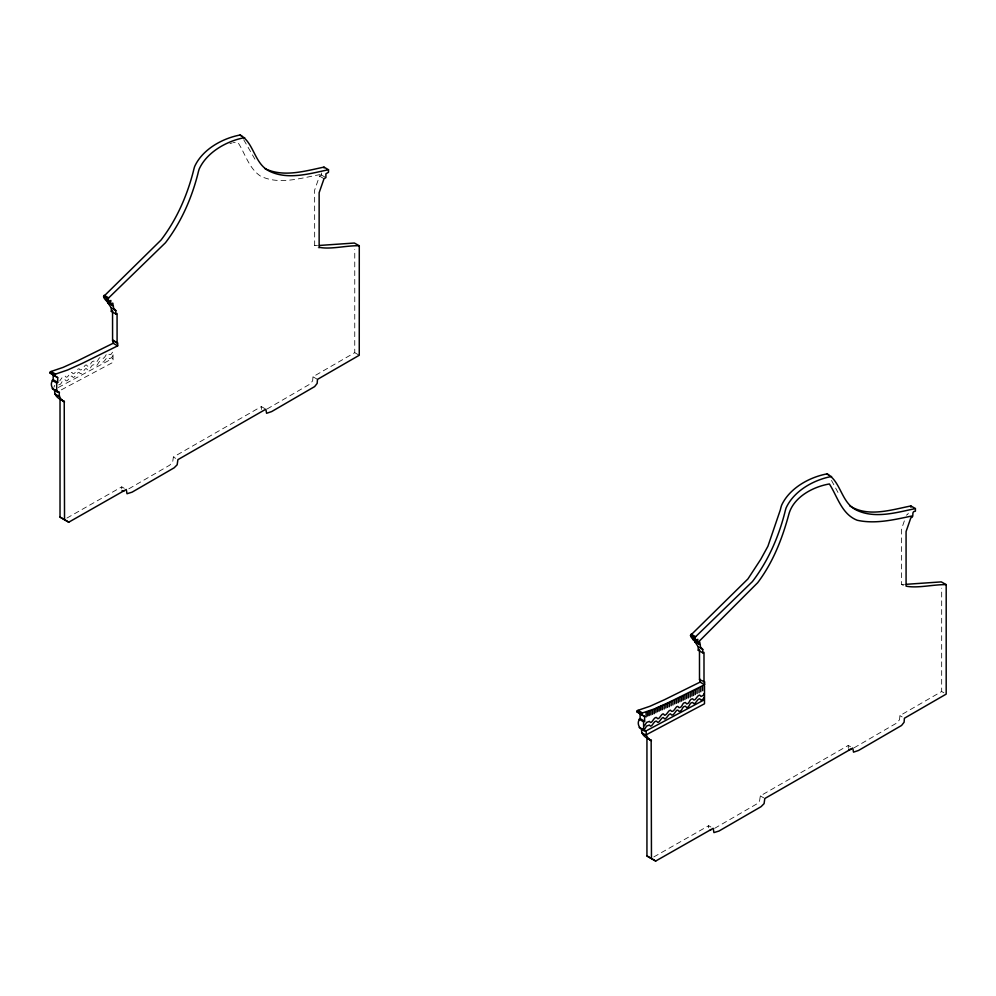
<?xml version="1.0" encoding="UTF-8"?>
<svg xmlns="http://www.w3.org/2000/svg" width="996" height="996" viewBox="0 0 996 996"><rect width="100%" height="100%" fill="white"/><g stroke="black" fill="none" stroke-linecap="round" stroke-linejoin="round"><path stroke-width="0.75" stroke-dasharray="4.98 3.74" d="M267.127 408.983L310.13 383.995L312.657 380.808L312.968 376.774L354.75 352.659L354.763 249.336M854.045 747.834L897.047 722.847L899.575 719.66L899.886 715.626L941.668 691.51L941.681 588.188M54.705 385.39L53.859 387.357M112.573 352.198L110.768 354.651L107.282 353.966M112.573 355.858L111.863 357.489L109.597 358.685L108.24 357.29C105.439 357.278 103.547 365.283 101.231 361C97.695 360.913 98.579 365.706 95.33 366.155L93.96 364.71C90.449 364.661 91.321 369.379 88.121 369.877L87.461 369.802C85.083 365.358 83.303 374.309 80.228 373.612C78.311 369.566 75.833 376.525 73.941 377.235A1.892 1.096 -60 0 1 72.646 376.762L71.7 376.027C69.297 376.301 67.292 383.821 65.151 379.762L64.566 379.638C61.304 380.061 62.163 384.693 58.727 384.867M904.356 520.883L901.554 528.951L901.592 584.415L903.845 585.71M321.384 172.943L321.384 175.01L319.517 176.105L314.636 190.099L314.674 245.551L319.181 248.166M906.335 515.218L907.481 514.359M106.174 354.663C105.427 356.456 102.426 360.776 101.231 357.34C97.695 357.253 98.579 362.046 95.33 362.494L93.96 361.05C90.449 361 91.321 365.719 88.121 366.217L87.461 366.155C85.083 361.697 83.303 370.649 80.228 369.952C78.311 365.906 75.833 372.878 73.941 373.575A1.892 1.096 -60 0 1 72.646 373.102L71.7 372.367C69.297 372.641 67.292 380.161 65.151 376.102L62.387 377.247L59.685 380.933M264.724 408.534L261.338 406.58L173.379 457.04L172.644 462.169L169.631 465.219L128.696 488.899M907.804 514.173L908.302 513.152M850.509 746.739L848.256 745.444L760.309 795.904L759.562 801.033L756.549 804.071L714.468 828.423M66.894 518.082L121.749 486.857L126.268 489.459M653.812 856.933L708.666 825.709L710.932 827.016M58.254 387.506L112.573 358.498M61.366 389.834L113.058 362.32L113.058 351.775M229.914 143.698L232.255 142.864M320.314 174.549C300.879 177.998 278.967 185.331 260.292 175.968C248.676 167.988 245.215 153.533 237.957 142.503L233.313 142.652M317.487 245.514L314.674 245.551M904.405 584.366L901.592 584.415M321.384 175.01L325.891 177.624M319.517 176.105L324.024 178.707M354.75 352.659L359.257 355.261M941.668 691.51L943.922 692.818M312.968 376.774L317.487 379.376M899.886 715.626L902.152 716.933M173.379 457.04L175.645 458.347M760.309 795.904L763.695 797.858M254.939 159.173L243.223 138.905M837.985 492.46L830.813 479.126M848.318 748.357L848.256 745.444M261.4 409.505L261.338 406.58M708.666 825.709L708.666 827.801M121.749 486.857L121.749 488.949"/><path stroke-width="1.49" d="M319.417 245.452L354.364 243.036L359.282 245.775L359.257 355.261L317.487 379.376L317.164 383.41L314.636 386.597L271.647 411.585L266.592 413.29L265.845 409.194L177.898 459.654L177.164 464.783L174.138 467.821L132.057 492.173L127.002 493.742L126.268 489.459L68.761 522.19L64.528 519.7L64.23 401.388C60.756 400.218 58.465 396.059 59.362 392.424C53.162 392.001 48.605 384.419 53.199 379.75L53.162 375.006L49.8 372.765L51.033 371.496L63.034 367.412L77.638 360.813L113.158 343.259L117.677 345.861L117.74 342.998L112.585 340.769L112.548 310.889M56.76 391.241L56.648 383.286L57.718 382.352L57.681 377.621L49.8 372.765M906.335 584.303L941.295 581.888L946.2 584.627L946.188 694.112L904.405 718.24L904.094 722.262L901.567 725.462L858.564 750.449L853.51 752.154L852.775 748.046L764.816 798.506L764.081 803.635L761.056 806.685L718.975 831.038L713.92 832.594L713.186 828.311L655.692 861.042L651.459 858.564L651.16 740.252C647.674 739.082 645.383 734.923 646.28 731.276C640.079 730.852 635.535 723.27 640.117 718.602L640.092 713.871L636.718 711.63L637.95 710.347L649.965 706.264L664.556 699.678L700.088 682.111L704.595 684.713L704.67 681.862L699.503 679.633L699.478 649.741M643.677 730.093L643.565 722.137L644.636 721.216L644.599 716.473L636.718 711.63M113.158 343.259L113.233 340.395L112.585 340.769M700.088 682.111L700.151 679.247L699.503 679.633M54.319 375.38L55.539 374.098L67.554 370.014L82.145 363.428L117.677 345.861M641.237 714.232L642.47 712.949L654.472 708.878L669.075 702.28L704.595 684.713M117.092 343.371L117.067 313.491L115.847 313.977L115.81 310.565L113.581 308.15L113.295 305.697L108.054 302.971L108.365 300.966M704.01 682.235L703.985 652.355L702.765 652.828L702.74 649.417L700.499 647.014L700.213 644.561L694.984 641.822L695.096 640.889M112.573 305.573C114.328 299.298 109.373 308.25 110.867 300.468C108.726 303.817 104.007 299.497 103.584 296.559L160.979 240.111C176.641 219.606 187.061 195.913 193.436 170.976A28.847 16.658 -60 0 1 194.693 166.394C202.512 149.388 222.382 138.32 240.136 135.008C254.092 142.689 254.154 163.581 269.294 171.125C287.832 180.226 309.358 173.702 328.493 169.718L328.493 172.296L325.904 173.802L325.891 177.624L324.024 178.707L319.143 192.701L319.143 247.269C330.261 249.772 346.807 245.29 359.282 245.775M109.299 301.9L108.103 299.161L108.676 297.891L165.485 242.713C181.16 222.208 191.581 198.515 197.943 173.59A28.847 16.658 -60 0 1 199.2 168.996C207.031 151.99 226.901 140.922 244.655 137.622M699.491 644.424C701.259 638.15 696.291 647.101 697.798 639.332C695.656 642.681 690.938 638.349 690.502 635.411L747.896 578.975L760.757 559.329L767.916 546.269L780.354 509.84A28.847 16.658 -60 0 1 781.611 505.246C789.43 488.239 809.312 477.171 827.066 473.872C841.01 481.541 841.072 502.445 856.224 509.989C874.749 519.078 896.276 512.567 915.411 508.57L915.411 511.16C910.481 511.409 915 517.036 910.854 517.82L906.074 531.565L906.074 586.134C917.316 588.512 933.464 584.391 946.2 584.627M696.216 640.752L695.021 638.025L695.594 636.743L752.416 581.577C768.078 561.059 778.499 537.367 784.86 512.442A28.847 16.658 -60 0 1 786.13 507.86C793.949 490.841 813.819 479.786 831.573 476.474M704.01 693.652L703.301 695.295L701.035 696.49L699.678 695.083C696.889 695.059 694.984 703.089 692.668 698.806C689.132 698.706 690.004 703.512 686.767 703.96L685.397 702.516C681.887 702.466 682.758 707.185 679.558 707.683L678.886 707.608C676.521 703.151 674.74 712.115 671.665 711.418C669.748 707.372 667.27 714.331 665.378 715.041A1.892 1.096 -60 0 1 664.083 714.555L663.137 713.833C660.734 714.107 658.73 721.627 656.588 717.568L656.003 717.444C653.351 717.506 651.67 725.387 649.38 721.378L646.603 722.411L644.512 725.773M704.01 697.312L703.301 698.955L701.035 700.151L699.678 698.744C696.876 698.731 694.984 706.749 692.668 702.454C689.132 702.367 690.004 707.172 686.767 707.621L685.397 706.176C681.887 706.114 682.758 710.845 679.558 711.331L678.886 711.269C676.521 706.811 674.74 715.775 671.665 715.078C669.748 711.032 667.27 717.992 665.378 718.701A1.892 1.096 -60 0 1 664.083 718.216L663.137 717.494C660.734 717.767 658.73 725.275 656.588 721.216L656.003 721.104C653.401 721.166 651.596 729.035 649.38 725.038L646.603 726.072L644.512 729.433M699.142 641.3L757.682 582.71C772.983 562.429 782.271 538.674 788.832 514.31C793.488 497.004 813.172 486.695 829.394 483.969C837.462 496.568 841.67 514.197 857.22 520.261C875.335 524.27 893.96 519.75 911.751 516.015M694.374 639.781L693.465 640.241L693.465 637.664M646.977 730.429L704.01 699.964M647.363 734.189L704.496 703.786L704.496 685.709M108.054 302.971L111.303 307.963L111.328 311.362L112.199 311.026M694.984 641.822L698.221 646.815L698.258 650.226L699.13 649.878M851.094 749.378L848.99 749.54M328.493 169.718L323.974 167.116C304.838 171.1 283.312 177.612 264.787 168.523M915.411 508.57L910.904 505.968C891.171 509.828 867.765 517.659 849.588 505.694M106.547 298.812L106.746 301.34M123.765 491.314L122.06 490.642M709.986 830.203L710.696 830.166M64.23 401.388C59.636 399.384 53.336 395.922 54.842 389.822L52.24 388.627M651.16 740.252C646.566 738.235 640.266 734.774 641.773 728.674L639.171 727.491M104.157 295.277L108.676 297.891M691.075 634.141L695.594 636.743M103.758 295.887L108.278 298.489M690.676 634.738L695.196 637.34M103.584 296.559L108.103 299.161M690.502 635.411L695.021 638.025M106.547 301.39L111.054 303.992M693.465 640.241L697.984 642.843M108.016 302.859L113.295 305.697M694.947 641.71L700.213 644.561M111.303 307.963L115.81 310.565M698.221 646.815L702.74 649.417M111.328 311.362L115.847 313.977M698.258 650.226L702.765 652.828M113.233 340.395L115.486 341.703M51.033 371.496L55.539 374.098M637.95 710.347L642.47 712.949M49.887 372.18L54.407 374.782M636.818 711.032L641.324 713.646M53.162 375.006L57.681 377.621M640.092 713.871L644.599 716.473M53.199 379.75L57.718 382.352M640.117 718.602L644.636 721.216M52.178 380.335L56.685 382.95M639.096 719.199L643.615 721.801M54.842 389.822L59.362 392.424M641.773 728.674L646.28 731.276M54.88 393.955L59.399 396.557M641.798 732.819L646.317 735.422M59.723 398.786L64.528 401.998M646.641 737.638L651.459 740.85M60.021 399.396L60.021 517.098L68.761 522.19M646.939 738.248L646.939 855.95L655.692 861.042M646.939 855.95L651.172 858.44M60.021 517.098L64.254 519.588M827.066 473.872L828.672 475.08M240.136 135.008L241.754 136.215M910.904 505.968L910.904 507.238M702.653 686.431L702.653 690.651M700.798 687.489L700.798 691.722M699.043 688.51L699.043 692.73M697.051 689.244L697.051 693.477M695.308 690.253L695.308 694.486M693.552 691.274L693.552 695.494M691.896 691.871L691.896 696.104M690.191 692.855L690.191 697.088M688.348 693.627L688.348 697.86M686.593 694.287L686.593 698.52M684.887 695.27L684.887 699.503M683.231 695.88L683.231 700.101M681.575 696.827L681.575 701.06M679.87 697.461L679.87 701.694M678.226 698.42L678.226 702.641M676.471 699.018L676.471 703.251M674.715 699.678L674.715 703.898M672.91 700.723L672.91 704.944M671.167 701.433L671.167 705.666M669.362 702.479L669.362 706.699M667.557 703.164L667.557 707.384M665.863 703.798L665.863 708.019M664.158 704.782L664.158 709.003M662.352 705.467L662.352 709.687M660.697 706.015L660.697 710.235M659.14 706.911L659.14 711.132M657.522 707.496L657.522 711.717M655.866 708.455L655.866 712.675M654.248 709.389L654.248 713.609M652.529 710.086L652.529 714.306M650.836 710.708L650.836 714.929M649.218 711.293L649.218 715.514M647.686 711.816L647.686 716.049M646.105 712.738L646.105 716.958M323.974 167.116L323.974 167.913"/></g></svg>
